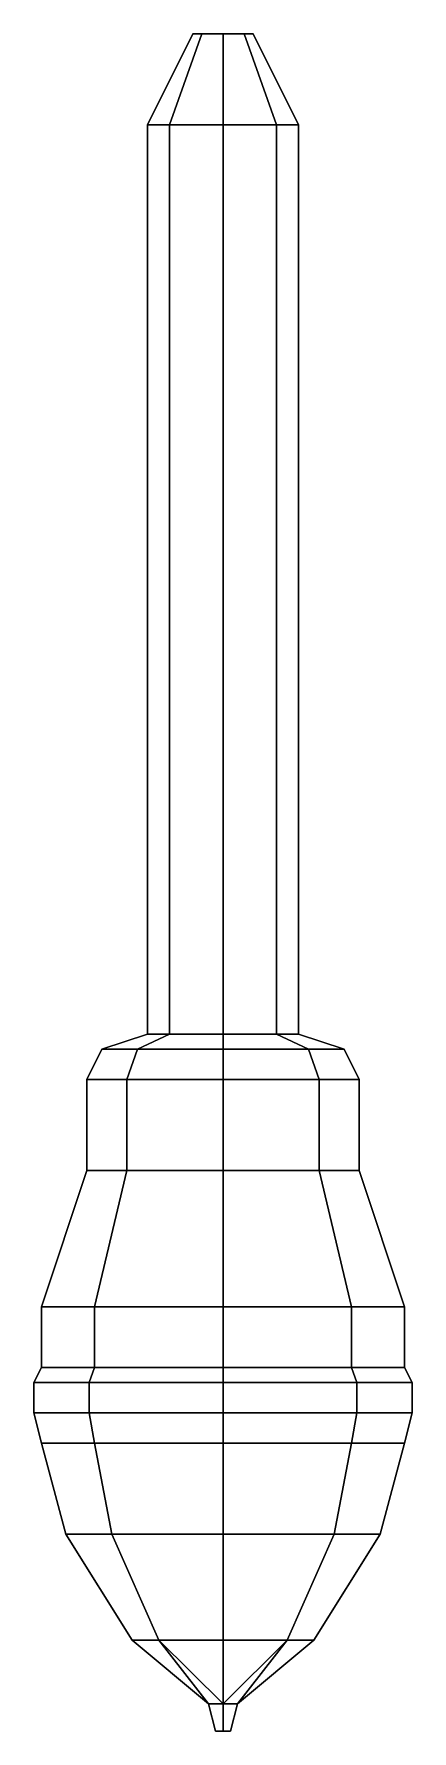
# Model space of a CAD drawing. Extents: x -0.12 to 0.12, y -0.58 to 0.54.
import ezdxf

# ---------------------------------------------------------------- set-up
doc = ezdxf.new("R2010")
doc.units = 0
doc.layers.add('ROCKET', color=1, linetype='CONTINUOUS')

msp = doc.modelspace()

# ---------------------------------------------------------------- linework, layer by layer
at = {"layer": 'ROCKET'}
for points in [[(-0.0141, 0.54, 0.0141), (-0.02, 0.54), (-0.05, 0.48), (-0.0354, 0.48, 0.0354)], [(-0.02, 0.54), (-0.0141, 0.54, -0.0141), (-0.0354, 0.48, -0.0354), (-0.05, 0.48)], [(0, 0.54, 0.02), (-0.0141, 0.54, 0.0141), (-0.0354, 0.48, 0.0354), (0, 0.48, 0.05)], [(-0.0141, 0.54, -0.0141), (0, 0.54, -0.02), (0, 0.48, -0.05), (-0.0354, 0.48, -0.0354)], [(0, 0.54, 0.02), (-0.0141, 0.54, -0.0141), (-0.02, 0.54), (-0.0141, 0.54, 0.0141)], [(0.0141, 0.54, 0.0141), (0, 0.54, -0.02), (-0.0141, 0.54, -0.0141), (0, 0.54, 0.02)], [(0.02, 0.54), (0.0141, 0.54, -0.0141), (0, 0.54, -0.02), (0.0141, 0.54, 0.0141)], [(0.0141, 0.54, 0.0141), (0, 0.54, 0.02), (0, 0.48, 0.05), (0.0354, 0.48, 0.0354)], [(0, 0.54, -0.02), (0.0141, 0.54, -0.0141), (0.0354, 0.48, -0.0354), (0, 0.48, -0.05)], [(0.02, 0.54), (0.0141, 0.54, 0.0141), (0.0354, 0.48, 0.0354), (0.05, 0.48)], [(0.0141, 0.54, -0.0141), (0.02, 0.54), (0.05, 0.48), (0.0354, 0.48, -0.0354)], [(-0.0354, 0.48, 0.0354), (-0.05, 0.48), (-0.05, -0.12), (-0.0354, -0.12, 0.0354)], [(-0.05, 0.48), (-0.0354, 0.48, -0.0354), (-0.0354, -0.12, -0.0354), (-0.05, -0.12)], [(0, 0.48, 0.05), (-0.0354, 0.48, 0.0354), (-0.0354, -0.12, 0.0354), (0, -0.12, 0.05)], [(-0.0354, 0.48, -0.0354), (0, 0.48, -0.05), (0, -0.12, -0.05), (-0.0354, -0.12, -0.0354)], [(0.0354, 0.48, 0.0354), (0, 0.48, 0.05), (0, -0.12, 0.05), (0.0354, -0.12, 0.0354)], [(0, 0.48, -0.05), (0.0354, 0.48, -0.0354), (0.0354, -0.12, -0.0354), (0, -0.12, -0.05)], [(0.05, 0.48), (0.0354, 0.48, 0.0354), (0.0354, -0.12, 0.0354), (0.05, -0.12)], [(0.0354, 0.48, -0.0354), (0.05, 0.48), (0.05, -0.12), (0.0354, -0.12, -0.0354)], [(-0.0354, -0.12, 0.0354), (-0.05, -0.12), (-0.08, -0.13), (-0.0566, -0.13, 0.0566)], [(-0.05, -0.12), (-0.0354, -0.12, -0.0354), (-0.0566, -0.13, -0.0566), (-0.08, -0.13)], [(-0.0354, -0.12, -0.0354), (0, -0.12, -0.05), (0, -0.13, -0.08), (-0.0566, -0.13, -0.0566)], [(0, -0.12, 0.05), (-0.0354, -0.12, 0.0354), (-0.0566, -0.13, 0.0566), (0, -0.13, 0.08)], [(0, -0.12, -0.05), (0.0354, -0.12, -0.0354), (0.0566, -0.13, -0.0566), (0, -0.13, -0.08)], [(0.0354, -0.12, 0.0354), (0, -0.12, 0.05), (0, -0.13, 0.08), (0.0566, -0.13, 0.0566)], [(0.05, -0.12), (0.0354, -0.12, 0.0354), (0.0566, -0.13, 0.0566), (0.08, -0.13)], [(0.0354, -0.12, -0.0354), (0.05, -0.12), (0.08, -0.13), (0.0566, -0.13, -0.0566)], [(-0.0566, -0.13, 0.0566), (-0.08, -0.13), (-0.09, -0.15), (-0.0636, -0.15, 0.0636)], [(-0.08, -0.13), (-0.0566, -0.13, -0.0566), (-0.0636, -0.15, -0.0636), (-0.09, -0.15)], [(-0.0566, -0.13, -0.0566), (0, -0.13, -0.08), (0, -0.15, -0.09), (-0.0636, -0.15, -0.0636)], [(0, -0.13, 0.08), (-0.0566, -0.13, 0.0566), (-0.0636, -0.15, 0.0636), (0, -0.15, 0.09)], [(0, -0.13, -0.08), (0.0566, -0.13, -0.0566), (0.0636, -0.15, -0.0636), (0, -0.15, -0.09)], [(0.0566, -0.13, 0.0566), (0, -0.13, 0.08), (0, -0.15, 0.09), (0.0636, -0.15, 0.0636)], [(0.08, -0.13), (0.0566, -0.13, 0.0566), (0.0636, -0.15, 0.0636), (0.09, -0.15)], [(0.0566, -0.13, -0.0566), (0.08, -0.13), (0.09, -0.15), (0.0636, -0.15, -0.0636)], [(-0.0636, -0.15, 0.0636), (-0.09, -0.15), (-0.09, -0.21), (-0.0636, -0.21, 0.0636)], [(-0.09, -0.15), (-0.0636, -0.15, -0.0636), (-0.0636, -0.21, -0.0636), (-0.09, -0.21)], [(-0.0636, -0.15, -0.0636), (0, -0.15, -0.09), (0, -0.21, -0.09), (-0.0636, -0.21, -0.0636)], [(0, -0.15, 0.09), (-0.0636, -0.15, 0.0636), (-0.0636, -0.21, 0.0636), (0, -0.21, 0.09)], [(0, -0.15, -0.09), (0.0636, -0.15, -0.0636), (0.0636, -0.21, -0.0636), (0, -0.21, -0.09)], [(0.0636, -0.15, 0.0636), (0, -0.15, 0.09), (0, -0.21, 0.09), (0.0636, -0.21, 0.0636)], [(0.09, -0.15), (0.0636, -0.15, 0.0636), (0.0636, -0.21, 0.0636), (0.09, -0.21)], [(0.0636, -0.15, -0.0636), (0.09, -0.15), (0.09, -0.21), (0.0636, -0.21, -0.0636)], [(-0.09, -0.21), (-0.0636, -0.21, -0.0636), (-0.0849, -0.3, -0.0849), (-0.12, -0.3)], [(-0.0636, -0.21, 0.0636), (-0.09, -0.21), (-0.12, -0.3), (-0.0849, -0.3, 0.0849)], [(-0.0636, -0.21, -0.0636), (0, -0.21, -0.09), (0, -0.3, -0.12), (-0.0849, -0.3, -0.0849)], [(0, -0.21, 0.09), (-0.0636, -0.21, 0.0636), (-0.0849, -0.3, 0.0849), (0, -0.3, 0.12)], [(0, -0.21, -0.09), (0.0636, -0.21, -0.0636), (0.0849, -0.3, -0.0849), (0, -0.3, -0.12)], [(0.0636, -0.21, 0.0636), (0, -0.21, 0.09), (0, -0.3, 0.12), (0.0849, -0.3, 0.0849)], [(0.0636, -0.21, -0.0636), (0.09, -0.21), (0.12, -0.3), (0.0849, -0.3, -0.0849)], [(0.09, -0.21), (0.0636, -0.21, 0.0636), (0.0849, -0.3, 0.0849), (0.12, -0.3)], [(-0.12, -0.3), (-0.0849, -0.3, -0.0849), (-0.0849, -0.34, -0.0849), (-0.12, -0.34)], [(-0.0849, -0.3, 0.0849), (-0.12, -0.3), (-0.12, -0.34), (-0.0849, -0.34, 0.0849)], [(-0.0849, -0.3, -0.0849), (0, -0.3, -0.12), (0, -0.34, -0.12), (-0.0849, -0.34, -0.0849)], [(0, -0.3, 0.12), (-0.0849, -0.3, 0.0849), (-0.0849, -0.34, 0.0849), (0, -0.34, 0.12)], [(0, -0.3, -0.12), (0.0849, -0.3, -0.0849), (0.0849, -0.34, -0.0849), (0, -0.34, -0.12)], [(0.0849, -0.3, 0.0849), (0, -0.3, 0.12), (0, -0.34, 0.12), (0.0849, -0.34, 0.0849)], [(0.0849, -0.3, -0.0849), (0.12, -0.3), (0.12, -0.34), (0.0849, -0.34, -0.0849)], [(0.12, -0.3), (0.0849, -0.3, 0.0849), (0.0849, -0.34, 0.0849), (0.12, -0.34)], [(-0.12, -0.34), (-0.0849, -0.34, -0.0849), (-0.0884, -0.35, -0.0884), (-0.125, -0.35)], [(-0.0849, -0.34, 0.0849), (-0.12, -0.34), (-0.125, -0.35), (-0.0884, -0.35, 0.0884)], [(-0.0849, -0.34, -0.0849), (0, -0.34, -0.12), (0, -0.35, -0.125), (-0.0884, -0.35, -0.0884)], [(0, -0.34, 0.12), (-0.0849, -0.34, 0.0849), (-0.0884, -0.35, 0.0884), (0, -0.35, 0.125)], [(0, -0.34, -0.12), (0.0849, -0.34, -0.0849), (0.0884, -0.35, -0.0884), (0, -0.35, -0.125)], [(0.0849, -0.34, 0.0849), (0, -0.34, 0.12), (0, -0.35, 0.125), (0.0884, -0.35, 0.0884)], [(0.0849, -0.34, -0.0849), (0.12, -0.34), (0.125, -0.35), (0.0884, -0.35, -0.0884)], [(0.12, -0.34), (0.0849, -0.34, 0.0849), (0.0884, -0.35, 0.0884), (0.125, -0.35)], [(-0.125, -0.35), (-0.0884, -0.35, -0.0884), (-0.0884, -0.37, -0.0884), (-0.125, -0.37)], [(-0.0884, -0.35, 0.0884), (-0.125, -0.35), (-0.125, -0.37), (-0.0884, -0.37, 0.0884)], [(-0.0884, -0.35, -0.0884), (0, -0.35, -0.125), (0, -0.37, -0.125), (-0.0884, -0.37, -0.0884)], [(0, -0.35, 0.125), (-0.0884, -0.35, 0.0884), (-0.0884, -0.37, 0.0884), (0, -0.37, 0.125)], [(0, -0.35, -0.125), (0.0884, -0.35, -0.0884), (0.0884, -0.37, -0.0884), (0, -0.37, -0.125)], [(0.0884, -0.35, 0.0884), (0, -0.35, 0.125), (0, -0.37, 0.125), (0.0884, -0.37, 0.0884)], [(0.0884, -0.35, -0.0884), (0.125, -0.35), (0.125, -0.37), (0.0884, -0.37, -0.0884)], [(0.125, -0.35), (0.0884, -0.35, 0.0884), (0.0884, -0.37, 0.0884), (0.125, -0.37)], [(-0.0849, -0.39, -0.0849), (-0.12, -0.39), (-0.125, -0.37), (-0.0884, -0.37, -0.0884)], [(-0.12, -0.39), (-0.0849, -0.39, 0.0849), (-0.0884, -0.37, 0.0884), (-0.125, -0.37)], [(0, -0.39, -0.12), (-0.0849, -0.39, -0.0849), (-0.0884, -0.37, -0.0884), (0, -0.37, -0.125)], [(-0.0849, -0.39, 0.0849), (0, -0.39, 0.12), (0, -0.37, 0.125), (-0.0884, -0.37, 0.0884)], [(0.0849, -0.39, -0.0849), (0, -0.39, -0.12), (0, -0.37, -0.125), (0.0884, -0.37, -0.0884)], [(0, -0.39, 0.12), (0.0849, -0.39, 0.0849), (0.0884, -0.37, 0.0884), (0, -0.37, 0.125)], [(0.12, -0.39), (0.0849, -0.39, -0.0849), (0.0884, -0.37, -0.0884), (0.125, -0.37)], [(0.0849, -0.39, 0.0849), (0.12, -0.39), (0.125, -0.37), (0.0884, -0.37, 0.0884)], [(-0.1039, -0.45), (-0.12, -0.39), (-0.0849, -0.39, -0.0849), (-0.0735, -0.45, -0.0735)], [(-0.0735, -0.45, 0.0735), (-0.0849, -0.39, 0.0849), (-0.12, -0.39), (-0.1039, -0.45)], [(-0.0735, -0.45, -0.0735), (-0.0849, -0.39, -0.0849), (0, -0.39, -0.12), (0, -0.45, -0.1039)], [(0, -0.45, 0.1039), (0, -0.39, 0.12), (-0.0849, -0.39, 0.0849), (-0.0735, -0.45, 0.0735)], [(0, -0.45, -0.1039), (0, -0.39, -0.12), (0.0849, -0.39, -0.0849), (0.0735, -0.45, -0.0735)], [(0.0735, -0.45, 0.0735), (0.0849, -0.39, 0.0849), (0, -0.39, 0.12), (0, -0.45, 0.1039)], [(0.0735, -0.45, -0.0735), (0.0849, -0.39, -0.0849), (0.12, -0.39), (0.1039, -0.45)], [(0.1039, -0.45), (0.12, -0.39), (0.0849, -0.39, 0.0849), (0.0735, -0.45, 0.0735)], [(-0.06, -0.52), (-0.1039, -0.45), (-0.0735, -0.45, -0.0735), (-0.0424, -0.52, -0.0424)], [(-0.0424, -0.52, 0.0424), (-0.0735, -0.45, 0.0735), (-0.1039, -0.45), (-0.06, -0.52)], [(-0.0424, -0.52, -0.0424), (-0.0735, -0.45, -0.0735), (0, -0.45, -0.1039), (0, -0.52, -0.06)], [(0, -0.52, 0.06), (0, -0.45, 0.1039), (-0.0735, -0.45, 0.0735), (-0.0424, -0.52, 0.0424)], [(0, -0.52, -0.06), (0, -0.45, -0.1039), (0.0735, -0.45, -0.0735), (0.0424, -0.52, -0.0424)], [(0.0424, -0.52, 0.0424), (0.0735, -0.45, 0.0735), (0, -0.45, 0.1039), (0, -0.52, 0.06)], [(0.0424, -0.52, -0.0424), (0.0735, -0.45, -0.0735), (0.1039, -0.45), (0.06, -0.52)], [(0.06, -0.52), (0.1039, -0.45), (0.0735, -0.45, 0.0735), (0.0424, -0.52, 0.0424)], [(-0.0095, -0.5621), (-0.06, -0.52), (-0.0424, -0.52, -0.0424), (-0.0095, -0.5621)], [(-0.0095, -0.5621), (-0.0424, -0.52, 0.0424), (-0.06, -0.52), (-0.0095, -0.5621)], [(0, -0.5621, 0.0095), (0, -0.52, 0.06), (-0.0424, -0.52, 0.0424), (0, -0.5621, 0.0095)], [(0, -0.5621, -0.0095), (-0.0424, -0.52, -0.0424), (0, -0.52, -0.06), (0, -0.5621, -0.0095)], [(-0.0424, -0.52, 0.0424), (-0.0424, -0.52, 0.0424), (-0.0095, -0.5621), (0, -0.5621, 0.0095)], [(-0.0424, -0.52, -0.0424), (-0.0424, -0.52, -0.0424), (0, -0.5621, -0.0095), (-0.0095, -0.5621)], [(0, -0.5621, 0.0095), (0.0424, -0.52, 0.0424), (0, -0.52, 0.06), (0, -0.5621, 0.0095)], [(0, -0.5621, -0.0095), (0, -0.52, -0.06), (0.0424, -0.52, -0.0424), (0, -0.5621, -0.0095)], [(0.0424, -0.52, -0.0424), (0.0424, -0.52, -0.0424), (0.0095, -0.5621), (0, -0.5621, -0.0095)], [(0.0424, -0.52, 0.0424), (0.0424, -0.52, 0.0424), (0, -0.5621, 0.0095), (0.0095, -0.5621)], [(0.0095, -0.5621), (0.0424, -0.52, -0.0424), (0.06, -0.52), (0.0095, -0.5621)], [(0.0095, -0.5621), (0.06, -0.52), (0.0424, -0.52, 0.0424), (0.0095, -0.5621)], [(0, -0.5621, 0.0095), (-0.0095, -0.5621), (-0.005, -0.58), (0, -0.58, 0.005)], [(-0.0095, -0.5621), (0, -0.5621, -0.0095), (0, -0.58, -0.005), (-0.005, -0.58)], [(0.0095, -0.5621), (0, -0.5621, 0.0095), (0, -0.58, 0.005), (0.005, -0.58)], [(0, -0.5621, -0.0095), (0.0095, -0.5621), (0.005, -0.58), (0, -0.58, -0.005)], [(0, -0.58, 0.005), (-0.005, -0.58), (0, -0.58, -0.005), (0.005, -0.58)]]:
    msp.add_3dface(points, dxfattribs=at)

doc.saveas('drawing.dxf')
